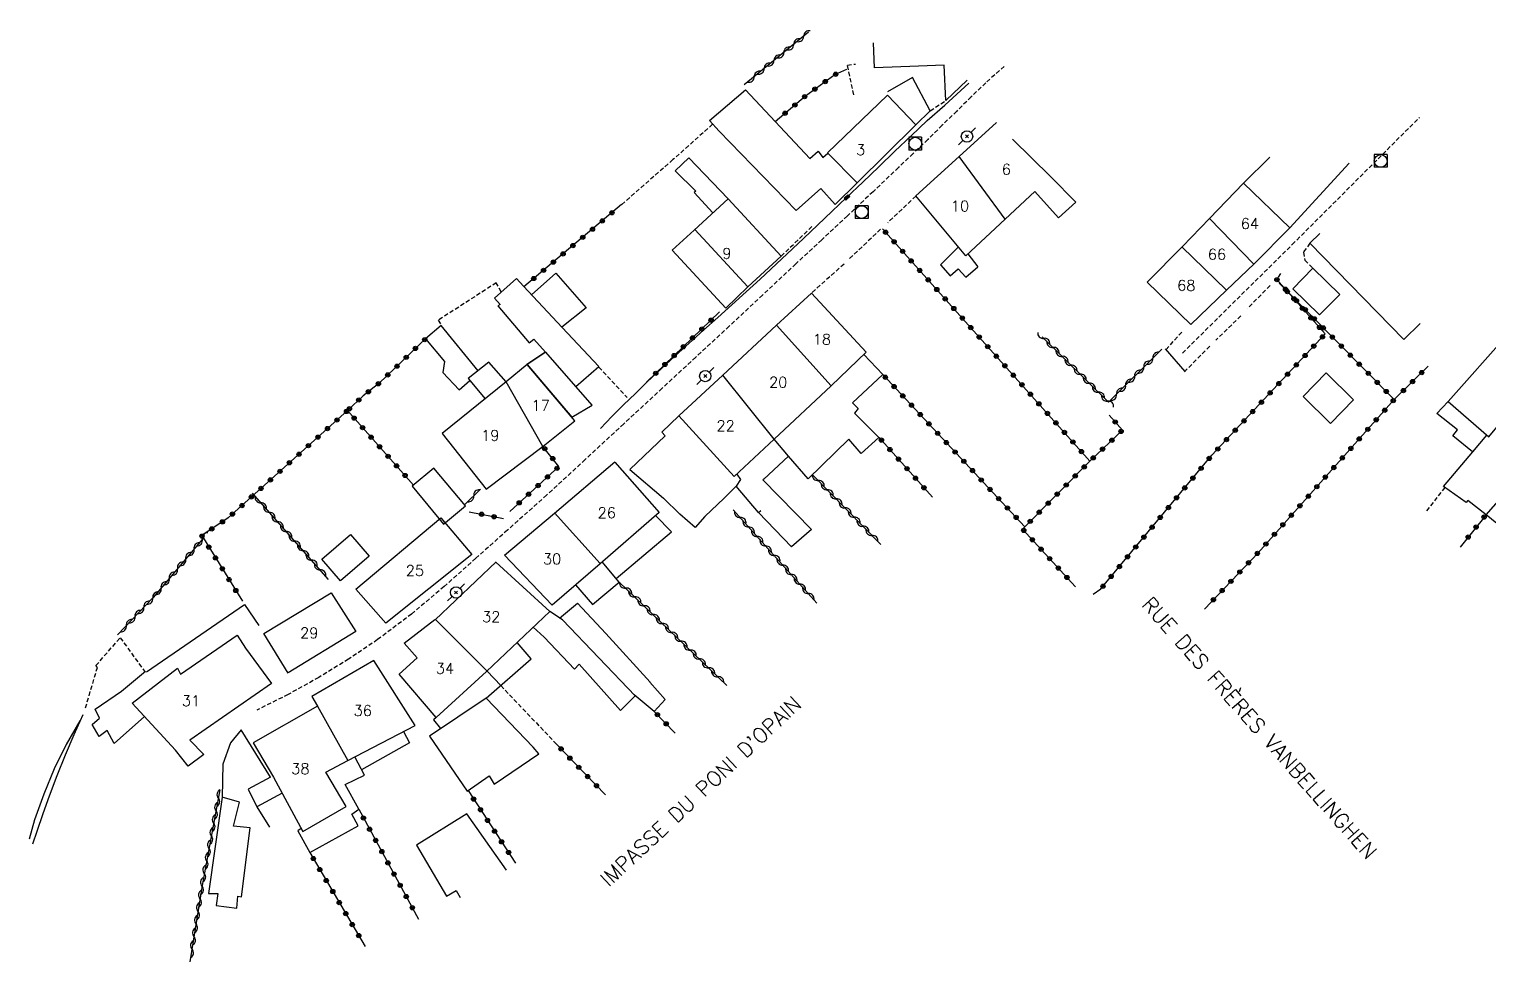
# Model space of a CAD drawing. Header units: millimetres. Extents: x 137000 to 138002, y 152999 to 154002.
# Drawn here: x 137298.5 to 137469.8, y 153178.6 to 153288 of the extents above; entities that cross this region are included whole.
import ezdxf
from ezdxf.enums import TextEntityAlignment as Align

# ---------------------------------------------------------------- set-up
doc = ezdxf.new("R2010")
doc.units = ezdxf.units.MM
doc.linetypes.add('DASHED', pattern=[0.75, 0.5, -0.25])
doc.layers.get('0').update_dxf_attribs({"linetype": 'CONTINUOUS'})
for name, color, linetype in [('W0001', 6, 'DASHED'), ('W0008', 7, 'CONTINUOUS'), ('W0101', 7, 'CONTINUOUS'), ('W0104', 1, 'CONTINUOUS'), ('W0112', 1, 'DASHED'), ('W0211', 2, 'CONTINUOUS'), ('W0300', 7, 'CONTINUOUS'), ('W0310', 3, 'CONTINUOUS'), ('W0323', 7, 'CONTINUOUS'), ('W0401', 7, 'CONTINUOUS'), ('W0420', 7, 'CONTINUOUS'), ('W0473', 7, 'CONTINUOUS'), ('W0989', 7, 'CONTINUOUS'), ('W0991', 7, 'CONTINUOUS'), ('W1102', 7, 'CONTINUOUS')]:
    doc.layers.add(name, color=color, linetype=linetype)
doc.styles.get("Standard").update_dxf_attribs({"font": 'romans.shx', "width": 0.85})

# ---------------------------------------------------------------- blocks, each defined once
blk = doc.blocks.new('T473')
for p, q in [((-0.166667, 0.166667), (0.166667, -0.166667)), ((-0.166667, -0.166667), (0.166667, 0.166667)), ((0.500001, 0.500001), (1.000002, 1.000002)), ((-1.000002, -1.000002), (-0.500001, -0.500001))]:
    blk.add_line(p, q)
blk.add_ellipse((0, 0), major_axis=(0.471405, 0.471405), ratio=1, start_param=5.4977871438, end_param=11.780972451)
blk = doc.blocks.new('T420')
for p, q in [((0.75, 0.75), (-0.75, 0.75)), ((-0.75, 0.75), (-0.75, -0.75)), ((0.75, 0.75), (0.75, -0.75)), ((0.75, -0.75), (-0.75, -0.75))]:
    blk.add_line(p, q)
blk.add_ellipse((0, 0), major_axis=(-0.53, 0.53), ratio=1, start_param=3.926991, end_param=10.210176)
blk = doc.blocks.new('T401')
for p, q in [((-0.3, 0.3), (0, 0.3)), ((-0.3, -0.25), (-0.3, 0.3)), ((-0.3, 0.15), (0, 0.15)), ((-0.3, 0), (0, 0)), ((0, 0.3), (0, -0.25)), ((-0.3, -0.15), (0, -0.15)), ((-0.3, -0.25), (-0.3, -0.3)), ((-0.3, -0.3), (0, -0.3)), ((0, -0.3), (0, -0.25))]:
    blk.add_line(p, q)
blk = doc.blocks.new('t310o')
at = {"color": 0, "linetype": 'Continuous'}
for centre, start, end in [((-0.5, 0.38), 216.8699, 323.1304), ((0.5, -0.37), 36.8699, 143.1303)]:
    blk.add_arc(centre, 0.625, start, end, dxfattribs=at)
blk = doc.blocks.new('t323o')
at = {"color": 0, "linetype": 'Continuous'}
for radius in [0.25, 0.15]:
    blk.add_circle((0, 0), radius, dxfattribs=at)

msp = doc.modelspace()

# ---------------------------------------------------------------- linework, layer by layer
at = {"layer": 'W0001'}
for points in [[(137412.95, 153283.68), (137410.77, 153281.76), (137409.07, 153280.1), (137407.37, 153278.44), (137405.67, 153276.77), (137403.97, 153275.11), (137402.26, 153273.46), (137400.54, 153271.81), (137397.55, 153268.97), (137394.54, 153266.14), (137391.52, 153263.32), (137388.5, 153260.5), (137384.59, 153256.84), (137380.67, 153253.19), (137376.74, 153249.55), (137372.81, 153245.91), (137368.29, 153241.72), (137363.78, 153237.53), (137359.25, 153233.36), (137354.65, 153229.25), (137350.94, 153225.94), (137347.21, 153222.62), (137343.4, 153219.4), (137339.41, 153216.39), (137336, 153214.1), (137332.5, 153211.95), (137328.91, 153209.95), (137325.23, 153208.12)], [(137433.86, 153250.03), (137446.74, 153262.77), (137461.66, 153277.68)]]:
    msp.add_lwpolyline(points, dxfattribs=at)
at = {"layer": 'W0008'}
for points in [[(137365.55, 153241.19), (137366.91, 153242.57), (137368.27, 153243.94), (137369.66, 153245.3), (137371.05, 153246.64), (137372.68, 153248.17), (137374.33, 153249.69), (137375.99, 153251.2), (137377.65, 153252.7), (137379.32, 153254.19), (137380.98, 153255.69), (137382.64, 153257.2), (137384.29, 153258.71), (137386.84, 153261.09), (137389.37, 153263.48), (137391.9, 153265.87), (137394.43, 153268.27), (137396.33, 153270.08), (137398.22, 153271.89), (137400.12, 153273.71), (137402.01, 153275.52), (137403.91, 153277.34), (137405.96, 153279.14), (137408.79, 153281.71), (137408.79, 153281.71)], [(137434.17, 153247.86), (137431.87, 153250.51)]]:
    msp.add_lwpolyline(points, dxfattribs=at)
at = {"layer": 'W0101'}
for points in [[(137402.87, 153283.7), (137397.73, 153283.51), (137397.61, 153286.45)], [(137406.07, 153279.67), (137405.89, 153283.81), (137402.87, 153283.7)], [(137408.58, 153282.05), (137406.07, 153279.67)], [(137395.69, 153270.02), (137392.2, 153273.54), (137399.25, 153280.3), (137402.56, 153276.8)], [(137404.25, 153278.46), (137402.56, 153276.8), (137402.56, 153276.8), (137395.69, 153270.02), (137395.69, 153270.02), (137393.12, 153267.48)], [(137407.65, 153273.12), (137412.02, 153277.11)], [(137413.92, 153275.14), (137418.42, 153270.71), (137421.33, 153267.74), (137419.32, 153265.89), (137416.52, 153268.99), (137416.54, 153268.98), (137413.06, 153265.75)], [(137402.57, 153268.47), (137407.65, 153273.12)], [(137444.12, 153273.01), (137441.02, 153269.99)], [(137446.45, 153264.72), (137453.42, 153272.32)], [(137441.02, 153269.99), (137437.01, 153265.83)], [(137386.76, 153261.4), (137380.54, 153268.15), (137376.55, 153264.45), (137373.99, 153262.12), (137380.29, 153255.31)], [(137413.06, 153265.75), (137408.44, 153261.46), (137402.57, 153268.47)], [(137433.84, 153262.55), (137437.01, 153265.83)], [(137442.26, 153260.52), (137446.45, 153264.72)], [(137449.96, 153264.05), (137448.8, 153262.91), (137459.81, 153251.62), (137461.73, 153253.5)], [(137386.76, 153261.4), (137382.87, 153257.81), (137380.29, 153255.31)], [(137434.82, 153253.38), (137429.73, 153258.37), (137433.84, 153262.55)], [(137439.02, 153257.42), (137442.26, 153260.52)], [(137386.22, 153253.3), (137390.32, 153257.07)], [(137390.32, 153257.07), (137396.75, 153250.15), (137392.62, 153246.2)], [(137434.82, 153253.38), (137439.02, 153257.42)], [(137379.92, 153247.45), (137386.22, 153253.3)], [(137472.17, 153252.39), (137465.02, 153244.33), (137469.79, 153240.21), (137470.94, 153241.55)], [(137358.84, 153239.09), (137362.55, 153242.09), (137356.97, 153248.69), (137354.48, 153246.66)], [(137354.48, 153246.66), (137346.99, 153240.57), (137352.17, 153234.07)], [(137374.76, 153242.67), (137379.92, 153247.45)], [(137392.62, 153246.2), (137385.93, 153239.92)], [(137385.93, 153239.92), (137381.26, 153235.55), (137374.76, 153242.67)], [(137352.17, 153234.07), (137358.84, 153239.09)], [(137360.16, 153231.25), (137367.25, 153237.26)], [(137367.24, 153237.24), (137372.44, 153231.32), (137365.51, 153225.3)], [(137340.37, 153218.32), (137336.85, 153222.32), (137346.83, 153230.69), (137350.48, 153226.38)], [(137354.32, 153226.29), (137360.16, 153231.25)], [(137350.48, 153226.38), (137340.37, 153218.32)], [(137346.13, 153218.74), (137346.15, 153218.73), (137353.31, 153225.51)], [(137353.29, 153225.5), (137359.61, 153219.68), (137352.21, 153212.65)], [(137365.51, 153225.3), (137359.88, 153220.45), (137354.32, 153226.29)], [(137328.9, 153212.46), (137326.08, 153217.1), (137333.96, 153221.9), (137336.85, 153217.35)], [(137342.52, 153215.96), (137346.13, 153218.74)], [(137336.85, 153217.35), (137328.9, 153212.48)], [(137352.21, 153212.65), (137352.19, 153212.64), (137346.3, 153207.27), (137341.93, 153212.33), (137344.04, 153214.26), (137342.52, 153215.96)], [(137338.99, 153213.94), (137331.69, 153209.72)], [(137335.91, 153202.2), (137343.81, 153206.3), (137338.99, 153213.94)], [(137332.35, 153208.59), (137324.8, 153204.27), (137327.18, 153200.26), (137330.64, 153193.89), (137335.72, 153196.79), (137333.35, 153200.84), (137335.91, 153202.2)], [(137331.71, 153209.73), (137332.35, 153208.59)]]:
    msp.add_lwpolyline(points, dxfattribs=at)
msp.add_lwpolyline([(137326.95, 153211.23), (137317.39, 153204.59), (137319.04, 153202.92), (137317.18, 153201.53), (137315.68, 153203.42), (137310.61, 153208.94), (137315.92, 153213.05), (137316.3, 153212.35), (137322.95, 153216.91), (137323.92, 153215.39)], close=True, dxfattribs=at)
at = {"layer": 'W0104'}
for points in [[(137402.19, 153282.37), (137399.26, 153280.68)], [(137404.25, 153278.46), (137402.19, 153282.37)], [(137393.12, 153267.48), (137391.42, 153269.34), (137388.52, 153266.75), (137379.49, 153276.07), (137378.36, 153277.34), (137382.6, 153280.94), (137390.13, 153272.85), (137391.1, 153273.73), (137391.66, 153272.97), (137392.26, 153273.49)], [(137380.54, 153268.15), (137375.94, 153272.93), (137374.32, 153271.43), (137376.77, 153269.04), (137376.57, 153268.88), (137378.73, 153266.48)], [(137382.87, 153257.81), (137376.62, 153264.52)], [(137407.59, 153262.48), (137405.48, 153260.38), (137406.61, 153259.11), (137407.55, 153259.9), (137408.43, 153258.92), (137409.83, 153260.15)], [(137408.67, 153261.66), (137409.83, 153260.15)], [(137362.68, 153246.09), (137365.38, 153248.47), (137361.08, 153253.04), (137356.53, 153257.88), (137355.71, 153258.8), (137353.11, 153256.48), (137353.78, 153255.74), (137353.53, 153255.57), (137357.21, 153251.24), (137357.73, 153251.65), (137359.11, 153250.14), (137356.94, 153248.67)], [(137357.47, 153256.87), (137360.31, 153259.39), (137363.9, 153255.35), (137361.04, 153253.08)], [(137351.2, 153247.96), (137346.89, 153253.25), (137345.02, 153251.71), (137347.28, 153249.03), (137347.05, 153247.75), (137348.97, 153245.73), (137350.23, 153246.8)], [(137396.45, 153249.87), (137398.7, 153247.53), (137395.12, 153244.19), (137395.82, 153243.54), (137395.36, 153242.97), (137398.24, 153240.12), (137396.15, 153238.24), (137394.71, 153239.94), (137389.93, 153235.26), (137387.61, 153237.93), (137384.72, 153235.22), (137384.6, 153235.14), (137390.32, 153229.33), (137387.96, 153227.29), (137384.12, 153231.33), (137384.39, 153231.55)], [(137354.48, 153246.67), (137352.46, 153248.98), (137350.05, 153247.03), (137352.02, 153244.67)], [(137467.89, 153238.42), (137465.58, 153240.31), (137466.13, 153241.02), (137463.71, 153242.93), (137465.02, 153244.33)], [(137369.02, 153236.38), (137373.15, 153240.31), (137372.77, 153240.75), (137374.76, 153242.67)], [(137387.63, 153237.93), (137385.93, 153239.92)], [(137469.47, 153231.06), (137467.32, 153232.73), (137467.13, 153232.47), (137464.5, 153234.35), (137467.91, 153238.44), (137469.56, 153240.41)], [(137369.02, 153236.38), (137372.95, 153232.98)], [(137381.56, 153235.83), (137382.01, 153235.19), (137381.49, 153234.41)], [(137476.58, 153234.53), (137471.79, 153229.17), (137469.47, 153231.06), (137474.32, 153236.56)], [(137384.12, 153231.33), (137381.49, 153234.41), (137380.06, 153233), (137377.79, 153230.84), (137376.68, 153229.57), (137374.86, 153231.12), (137372.95, 153232.98)], [(137367.42, 153223.56), (137373.9, 153229.04), (137372.02, 153230.96)], [(137362.62, 153222.82), (137364.64, 153220.51), (137367.76, 153223.15), (137365.76, 153225.52)], [(137312.28, 153212.61), (137323.8, 153220.51), (137325.47, 153218.06)], [(137360.75, 153218.93), (137362.88, 153220.68), (137366.18, 153217.1), (137371.38, 153211.41), (137371.37, 153211.4), (137373.15, 153209.38), (137371.86, 153207.97), (137369.51, 153209.92)], [(137369.63, 153209.8), (137361.1, 153218.7), (137359.61, 153219.68)], [(137357.67, 153217.84), (137358.97, 153216.68), (137362.52, 153212.94), (137363.07, 153213.5), (137367.93, 153208.07), (137369.63, 153209.8)], [(137352.16, 153209.51), (137357.42, 153214.13), (137355.8, 153216.06)], [(137312.07, 153207.38), (137308.49, 153204.2), (137307.68, 153205.74), (137306.74, 153205.01), (137305.91, 153206.44), (137306.79, 153207.19), (137306.27, 153208.22), (137309.35, 153210.35), (137312.17, 153212.68)], [(137352.28, 153212.71), (137353.87, 153211.01)], [(137346.3, 153207.26), (137345.99, 153206.98), (137346.81, 153205.95)], [(137326.86, 153200.25), (137323.42, 153205.8), (137322.14, 153204.27), (137321.24, 153201.77), (137321.18, 153197.91)], [(137342.46, 153205.61), (137343.16, 153204.27), (137337.54, 153201.12)], [(137330.44, 153194.24), (137330.04, 153193.94), (137331.46, 153191.4), (137337.14, 153194.55), (137336.38, 153195.92), (137337.2, 153196.48), (137335.61, 153199.37), (137337.89, 153200.47), (137336.73, 153202.63)], [(137326.86, 153200.26), (137324.23, 153198.86), (137325.25, 153196.75)], [(137328.21, 153198.37), (137325.25, 153196.75), (137326.71, 153194.38)], [(137349.89, 153195.93), (137343.96, 153192.26), (137347.49, 153186.3), (137348.63, 153186.95), (137349.09, 153186.13)], [(137354.55, 153189.35), (137349.89, 153195.93)]]:
    msp.add_lwpolyline(points, dxfattribs=at)
for points in [[(137449.15, 153259.98), (137452.3, 153256.9), (137449.95, 153254.5), (137446.8, 153257.58)], [(137362.19, 153242.52), (137364.57, 153243.91), (137359.16, 153250.15), (137356.97, 153248.69)], [(137448.01, 153244.93), (137451.24, 153241.78), (137453.94, 153244.54), (137450.71, 153247.7)], [(137349.71, 153232.08), (137346.03, 153236.53), (137343.46, 153234.4), (137347.14, 153229.95)], [(137332.87, 153225.82), (137336.24, 153228.72), (137338.42, 153226.19), (137335.04, 153223.29)], [(137345.52, 153205.08), (137349.91, 153198.6), (137352.51, 153200.41), (137353.09, 153199.43), (137358.34, 153202.98), (137357.66, 153203.78), (137352.16, 153209.51)], [(137323.19, 153197.31), (137321.18, 153197.91), (137319.58, 153186.61), (137320.65, 153186.58), (137320.49, 153185.18), (137322.88, 153184.89), (137323.02, 153186.28), (137323.44, 153186.21), (137324.47, 153194.31), (137322.49, 153194.49)]]:
    msp.add_lwpolyline(points, close=True, dxfattribs=at)
at = {"layer": 'W0112'}
for points in [[(137395.3, 153280.35), (137394.53, 153283.84), (137395.47, 153283.95)], [(137404.25, 153278.46), (137406.07, 153279.67)], [(137378.72, 153276.88), (137374.07, 153272.73), (137368.06, 153267.47)], [(137402.58, 153268.46), (137399.27, 153265.33)], [(137386.76, 153261.4), (137390.46, 153264.96)], [(137398.44, 153264.56), (137394.73, 153261.06)], [(137448.8, 153262.91), (137448.04, 153261.87), (137448.23, 153260.93), (137449.15, 153259.98)], [(137394.14, 153260.48), (137390.32, 153257.07)], [(137353.93, 153257.23), (137353.34, 153258.27), (137346.52, 153253.88), (137346.94, 153253.2)], [(137444.13, 153257.95), (137441.47, 153255.25)], [(137445.36, 153259.35), (137444.9, 153258.71)], [(137440.71, 153254.39), (137437.78, 153251.55)], [(137431.94, 153250.44), (137433.89, 153252.63)], [(137437.05, 153250.84), (137434.08, 153247.82)], [(137365.37, 153248.39), (137368.7, 153244.82)], [(137464.65, 153234.24), (137462.48, 153231.5)], [(137305.14, 153208.37), (137306.53, 153213.11), (137306.36, 153213.34), (137309.21, 153216.62), (137312.24, 153212.44)], [(137353.86, 153210.99), (137360.22, 153204.32)]]:
    msp.add_lwpolyline(points, dxfattribs=at)
at = {"layer": 'W0211'}
msp.add_lwpolyline([(137298.97, 153192.42), (137299.45, 153193.92), (137300.16, 153195.99), (137300.9, 153198.04), (137301.82, 153200.46), (137302.78, 153202.86), (137303.79, 153205.24), (137304.85, 153207.6)], dxfattribs=at)
at = {"layer": 'W0300'}
msp.add_lwpolyline([(137304.46, 153206.87), (137302.88, 153204.09), (137301.46, 153201.22), (137300.23, 153198.27), (137299.17, 153195.25), (137298.53, 153192.96)], dxfattribs=at)
at = {"layer": 'W0310'}
for points in [[(137389.99, 153287.7), (137382.44, 153281.52)], [(137417.4, 153251.92), (137425.19, 153244.26), (137431.44, 153250.48)], [(137390.45, 153235.75), (137398.46, 153227.55)], [(137349.61, 153232.23), (137351.5, 153234.04)], [(137333.66, 153223.47), (137324.72, 153233.58)], [(137381.14, 153231.64), (137390.95, 153220.67)], [(137319.01, 153228.37), (137313.06, 153221.32), (137308.88, 153216.95)], [(137367.76, 153223.15), (137380.41, 153211)], [(137320.9, 153198.76), (137318.81, 153187.54), (137317.4, 153178.58)]]:
    msp.add_lwpolyline(points, dxfattribs=at)
at = {"layer": 'W0323'}
for points in [[(137386.08, 153277.21), (137389.64, 153280.22), (137393.05, 153282.71), (137394.49, 153283.34)], [(137368.05, 153267.45), (137356.59, 153257.81)], [(137398.67, 153264.6), (137423, 153237.36)], [(137423.39, 153221.71), (137424.28, 153222.35), (137437.31, 153238.03), (137450.61, 153252.28), (137444.88, 153258.71)], [(137436.45, 153219.98), (137442.72, 153226.59), (137458.7, 153244.57), (137445.18, 153258.24)], [(137370.97, 153246.61), (137379.53, 153254.85)], [(137345.16, 153251.82), (137339.57, 153246.47), (137337.71, 153245), (137335.87, 153243.27), (137343.63, 153234.54)], [(137398.69, 153247.51), (137415.36, 153229.65)], [(137458.71, 153244.58), (137462.69, 153248.49)], [(137335.87, 153243.27), (137321.87, 153230.67), (137318.77, 153228.61), (137323.56, 153220.89)], [(137421.32, 153222.59), (137415.08, 153229.37), (137423.03, 153237.39), (137426.82, 153240.98), (137425.26, 153242.73)], [(137354.92, 153231.44), (137360.69, 153236.71), (137358.82, 153239.07)], [(137398.26, 153240.12), (137404.52, 153233.1)], [(137350.14, 153231.39), (137354.19, 153230.61)], [(137469.47, 153231.06), (137466.45, 153227.25)], [(137374.32, 153205.43), (137371.86, 153207.97)], [(137360.22, 153204.32), (137366.14, 153198.16)], [(137350.02, 153198.67), (137355.6, 153190.15)], [(137337.2, 153196.48), (137344.21, 153183.6)], [(137331.46, 153191.4), (137337.96, 153180.36)]]:
    msp.add_lwpolyline(points, dxfattribs=at)
at = {"layer": 'W1102'}
for points in [[(137413.06, 153265.75), (137407.65, 153273.12)], [(137441.02, 153269.99), (137446.45, 153264.72)], [(137437.01, 153265.83), (137442.21, 153260.48)], [(137433.79, 153262.5), (137439.02, 153257.42)], [(137386.22, 153253.3), (137392.62, 153246.2)], [(137358.82, 153239.07), (137354.48, 153246.67)], [(137385.93, 153239.92), (137379.92, 153247.45)], [(137360.15, 153231.26), (137365.53, 153225.32)], [(137346.19, 153218.77), (137352.28, 153212.71)], [(137332.35, 153208.59), (137335.91, 153202.2)]]:
    msp.add_lwpolyline(points, dxfattribs=at)

# ---------------------------------------------------------------- block references
at = {"layer": 'W0310'}
for p, rotation in [((137388.24, 153286.27), 219.2699785397119), ((137389.41, 153287.22), 219.2699785397119), ((137385.92, 153284.37), 219.2699785397119), ((137387.08, 153285.32), 219.2699785397119), ((137384.76, 153283.42), 219.2699785397119), ((137383.6, 153282.47), 219.2699785397119), ((137417.58, 153251.75), 315.452306192271), ((137418.65, 153250.69), 315.452306192271), ((137419.72, 153249.64), 315.452306192271), ((137420.78, 153248.59), 315.452306192271), ((137429.31, 153248.37), 44.87603304474278), ((137430.38, 153249.42), 44.87603304474278), ((137421.85, 153247.54), 315.452306192271), ((137428.25, 153247.31), 44.87603304474278), ((137422.92, 153246.48), 315.452306192271), ((137423.99, 153245.43), 315.452306192271), ((137426.12, 153245.19), 44.87603304474278), ((137427.19, 153246.25), 44.87603304474278), ((137425.06, 153244.38), 315.452306192271), ((137391.12, 153235.06), 314.3391031803188), ((137350.69, 153233.27), 43.83907176998763), ((137392.17, 153233.98), 314.3391031803188), ((137325.71, 153232.46), 131.4618615574146), ((137326.71, 153231.34), 131.4618615574146), ((137393.22, 153232.91), 314.3391031803188), ((137394.27, 153231.84), 314.3391031803188), ((137327.7, 153230.21), 131.4618615574146), ((137381.96, 153230.73), 311.800929247379), ((137382.95, 153229.61), 311.800929247379), ((137395.32, 153230.77), 314.3391031803188), ((137396.36, 153229.69), 314.3391031803188), ((137318.84, 153228.16), 229.8176034892886), ((137328.69, 153229.09), 131.4618615574146), ((137329.69, 153227.96), 131.4618615574146), ((137383.95, 153228.5), 311.800929247379), ((137397.41, 153228.62), 314.3391031803188), ((137317.87, 153227.01), 229.8176034892886), ((137330.68, 153226.84), 131.4618615574146), ((137384.95, 153227.38), 311.800929247379), ((137385.95, 153226.26), 311.800929247379), ((137315.93, 153224.72), 229.8176034892886), ((137316.9, 153225.87), 229.8176034892886), ((137331.67, 153225.72), 131.4618615574146), ((137332.67, 153224.59), 131.4618615574146), ((137386.95, 153225.14), 311.800929247379), ((137314.96, 153223.57), 229.8176034892886), ((137387.95, 153224.02), 311.800929247379), ((137388.95, 153222.91), 311.800929247379), ((137313.03, 153221.28), 226.3069777766653), ((137314, 153222.43), 229.8176034892886), ((137368.51, 153222.44), 316.1467066064405), ((137369.59, 153221.4), 316.1467066064405), ((137389.95, 153221.79), 311.800929247379), ((137311.99, 153220.2), 226.3069777766653), ((137370.67, 153220.36), 316.1467066064405), ((137371.75, 153219.32), 316.1467066064405), ((137309.92, 153218.03), 226.3069777766653), ((137310.95, 153219.11), 226.3069777766653), ((137372.83, 153218.28), 316.1467066064405), ((137373.92, 153217.24), 316.1467066064405), ((137375, 153216.2), 316.1467066064405), ((137376.08, 153215.16), 316.1467066064405), ((137377.16, 153214.12), 316.1467066064405), ((137378.24, 153213.08), 316.1467066064405), ((137379.32, 153212.04), 316.1467066064405), ((137320.72, 153197.79), 259.4200985701165), ((137320.45, 153196.31), 259.4200985701165), ((137320.17, 153194.84), 259.4200985701165), ((137319.62, 153191.89), 259.4200985701165), ((137319.9, 153193.36), 259.4200985701165), ((137319.35, 153190.42), 259.4200985701165), ((137319.07, 153188.94), 259.4200985701165), ((137318.8, 153187.47), 261.0559472104243), ((137318.56, 153185.98), 261.0559472104243), ((137318.33, 153184.5), 261.0559472104243), ((137317.86, 153181.54), 261.0559472104243), ((137318.1, 153183.02), 261.0559472104243), ((137317.63, 153180.06), 261.0559472104243)]:
    msp.add_blockref('t310o', p, dxfattribs=dict(at, rotation=rotation))
at = {"layer": 'W0323'}
for p, rotation in [((137391.94, 153281.9), 36.17374660206114), ((137393.16, 153282.76), 23.55398307870161), ((137389.52, 153280.12), 40.19804498379593), ((137390.73, 153281.01), 36.17374660206114), ((137387.23, 153278.18), 40.19804498379593), ((137388.38, 153279.15), 40.19804498379593), ((137366.92, 153266.5), 220.0774915219782), ((137364.63, 153264.57), 220.0774915219782), ((137365.78, 153265.54), 220.0774915219782), ((137362.33, 153262.64), 220.0774915219782), ((137363.48, 153263.61), 220.0774915219782), ((137399.02, 153264.21), 311.7615951990206), ((137400.02, 153263.09), 311.7615951990206), ((137361.18, 153261.67), 220.0774915219782), ((137401.02, 153261.97), 311.7615951990206), ((137358.89, 153259.74), 220.0774915219782), ((137360.04, 153260.71), 220.0774915219782), ((137402.02, 153260.85), 311.7615951990206), ((137403.02, 153259.73), 311.7615951990206), ((137357.74, 153258.78), 220.0774915219782), ((137404.02, 153258.61), 311.7615951990206), ((137405.02, 153257.49), 311.7615951990206), ((137444.94, 153258.64), 131.7202556544811), ((137445.94, 153257.52), 131.7202556544811), ((137406.02, 153256.38), 311.7615951990206), ((137446.16, 153257.25), 134.6775605354871), ((137446.93, 153256.4), 131.7202556544811), ((137447.22, 153256.18), 134.6775605354871), ((137407.02, 153255.26), 311.7615951990206), ((137408.02, 153254.14), 311.7615951990206), ((137447.93, 153255.28), 131.7202556544811), ((137448.27, 153255.11), 134.6775605354871), ((137448.93, 153254.16), 131.7202556544811), ((137449.33, 153254.05), 134.6775605354871), ((137377.46, 153252.85), 43.88472027566494), ((137378.54, 153253.89), 43.88472027566494), ((137409.01, 153253.02), 311.7615951990206), ((137449.93, 153253.04), 131.7202556544811), ((137450.38, 153252.98), 134.6775605354871), ((137344.94, 153251.6), 223.7223169313), ((137375.29, 153250.77), 43.88472027566494), ((137376.37, 153251.81), 43.88472027566494), ((137410.01, 153251.9), 311.7615951990206), ((137411.01, 153250.78), 311.7615951990206), ((137449.26, 153250.84), 46.97736982443605), ((137450.28, 153251.93), 46.97736982443605), ((137451.44, 153251.91), 134.6775605354871), ((137452.49, 153250.85), 134.6775605354871), ((137342.77, 153249.53), 223.7223169313), ((137343.85, 153250.57), 223.7223169313), ((137374.21, 153249.73), 43.88472027566494), ((137412.01, 153249.66), 311.7615951990206), ((137448.24, 153249.74), 46.97736982443605), ((137453.55, 153249.78), 134.6775605354871), ((137340.6, 153247.46), 223.7223169313), ((137341.69, 153248.49), 223.7223169313), ((137372.05, 153247.65), 43.88472027566494), ((137373.13, 153248.69), 43.88472027566494), ((137398.99, 153247.19), 313.0210651905355), ((137413.01, 153248.54), 311.7615951990206), ((137414.01, 153247.42), 311.7615951990206), ((137446.19, 153247.55), 46.97736982443605), ((137447.21, 153248.64), 46.97736982443605), ((137454.6, 153248.72), 134.6775605354871), ((137455.66, 153247.65), 134.6775605354871), ((137461.92, 153247.74), 44.62248638857491), ((137338.34, 153245.49), 218.3769522405607), ((137339.51, 153246.43), 218.3769522405607), ((137400.01, 153246.1), 313.0210651905355), ((137415.01, 153246.31), 311.7615951990206), ((137445.16, 153246.45), 46.97736982443605), ((137456.71, 153246.58), 134.6775605354871), ((137457.76, 153245.52), 134.6775605354871), ((137459.78, 153245.63), 44.62248638857491), ((137460.85, 153246.68), 44.62248638857491), ((137337.2, 153244.52), 223.2156117796576), ((137401.03, 153245), 313.0210651905355), ((137402.06, 153243.9), 313.0210651905355), ((137416.01, 153245.19), 311.7615951990206), ((137417.01, 153244.07), 311.7615951990206), ((137443.12, 153244.26), 46.97736982443605), ((137444.14, 153245.35), 46.97736982443605), ((137458.59, 153244.44), 48.37199899102392), ((137334.65, 153242.17), 221.992411442193), ((137335.76, 153243.17), 221.992411442193), ((137336.11, 153243.49), 223.2156117796576), ((137336.66, 153242.39), 311.6331319231924), ((137403.08, 153242.81), 313.0210651905355), ((137418.01, 153242.95), 311.7615951990206), ((137441.07, 153242.06), 46.97736982443605), ((137442.09, 153243.16), 46.97736982443605), ((137456.59, 153242.2), 48.37199899102392), ((137457.59, 153243.32), 48.37199899102392), ((137333.53, 153241.16), 221.992411442193), ((137337.65, 153241.27), 311.6331319231924), ((137404.1, 153241.71), 313.0210651905355), ((137405.13, 153240.61), 313.0210651905355), ((137419, 153241.83), 311.7615951990206), ((137420, 153240.71), 311.7615951990206), ((137425.97, 153241.94), 131.6944814648139), ((137426.65, 153240.83), 43.56460766772656), ((137440.05, 153240.97), 46.97736982443605), ((137455.6, 153241.08), 48.37199899102392), ((137331.3, 153239.16), 221.992411442193), ((137332.42, 153240.16), 221.992411442193), ((137338.65, 153240.15), 311.6331319231924), ((137339.65, 153239.03), 311.6331319231924), ((137359.03, 153238.81), 128.3538137928682), ((137398.53, 153239.81), 311.7847956469446), ((137399.53, 153238.7), 311.7847956469446), ((137406.15, 153239.52), 313.0210651905355), ((137421, 153239.59), 311.7615951990206), ((137424.48, 153238.76), 43.56460766772656), ((137425.57, 153239.8), 43.56460766772656), ((137438, 153238.77), 46.97736982443605), ((137439.02, 153239.87), 46.97736982443605), ((137453.61, 153238.84), 48.37199899102392), ((137454.6, 153239.96), 48.37199899102392), ((137329.07, 153237.15), 221.992411442193), ((137330.19, 153238.15), 221.992411442193), ((137340.64, 153237.91), 311.6331319231924), ((137359.96, 153237.64), 128.3538137928682), ((137400.53, 153237.58), 311.7847956469446), ((137407.17, 153238.42), 313.0210651905355), ((137408.2, 153237.32), 313.0210651905355), ((137422, 153238.47), 311.7615951990206), ((137423.39, 153237.73), 43.56460766772656), ((137437, 153237.66), 50.26780936424562), ((137452.61, 153237.72), 48.37199899102392), ((137327.96, 153236.15), 221.992411442193), ((137341.64, 153236.79), 311.6331319231924), ((137342.64, 153235.66), 311.6331319231924), ((137359.35, 153235.49), 42.38755580741226), ((137360.46, 153236.5), 42.38755580741226), ((137401.53, 153236.46), 311.7847956469446), ((137402.53, 153235.34), 311.7847956469446), ((137409.22, 153236.23), 313.0210651905355), ((137421.27, 153235.61), 45.24759718032417), ((137422.33, 153236.67), 45.24759718032417), ((137435.08, 153235.35), 50.26780936424562), ((137436.04, 153236.5), 50.26780936424562), ((137450.62, 153235.47), 48.37199899102392), ((137451.61, 153236.59), 48.37199899102392), ((137325.73, 153234.14), 221.992411442193), ((137326.84, 153235.14), 221.992411442193), ((137357.13, 153233.46), 42.38755580741226), ((137358.24, 153234.47), 42.38755580741226), ((137403.52, 153234.22), 311.7847956469446), ((137410.24, 153235.13), 313.0210651905355), ((137411.27, 153234.03), 313.0210651905355), ((137419.16, 153233.48), 45.24759718032417), ((137420.22, 153234.54), 45.24759718032417), ((137434.12, 153234.2), 50.26780936424562), ((137449.62, 153234.35), 48.37199899102392), ((137323.5, 153232.13), 221.992411442193), ((137324.61, 153233.14), 221.992411442193), ((137356.03, 153232.45), 42.38755580741226), ((137412.29, 153232.94), 313.0210651905355), ((137413.31, 153231.84), 313.0210651905355), ((137418.1, 153232.41), 45.24759718032417), ((137432.2, 153231.89), 50.26780936424562), ((137433.16, 153233.04), 50.26780936424562), ((137447.63, 153232.11), 48.37199899102392), ((137448.62, 153233.23), 48.37199899102392), ((137321.2, 153230.22), 213.5663187342839), ((137322.38, 153231.13), 221.992411442193), ((137351.61, 153231.11), 349.0551774048785), ((137353.08, 153230.82), 349.0551774048785), ((137414.34, 153230.74), 313.0210651905355), ((137415.99, 153230.28), 45.24759718032417), ((137417.05, 153231.35), 45.24759718032417), ((137431.25, 153230.74), 50.26780936424562), ((137446.63, 153230.99), 48.37199899102392), ((137469.24, 153230.78), 231.6265596938546), ((137318.81, 153228.54), 301.8322503710986), ((137319.95, 153229.39), 213.5663187342839), ((137415.23, 153229.21), 132.5951288316697), ((137429.33, 153228.43), 50.26780936424562), ((137430.29, 153229.58), 50.26780936424562), ((137444.64, 153228.75), 48.37199899102392), ((137445.63, 153229.87), 48.37199899102392), ((137467.38, 153228.43), 231.6265596938546), ((137468.31, 153229.6), 231.6265596938546), ((137319.6, 153227.26), 301.8322503710986), ((137416.24, 153228.11), 132.5951288316697), ((137417.26, 153227), 132.5951288316697), ((137428.37, 153227.27), 50.26780936424562), ((137443.64, 153227.62), 48.37199899102392), ((137320.39, 153225.99), 301.8322503710986), ((137418.27, 153225.9), 132.5951288316697), ((137426.45, 153224.97), 50.26780936424562), ((137427.41, 153226.12), 50.26780936424562), ((137441.61, 153225.42), 46.49718719277762), ((137442.64, 153226.51), 46.49718719277762), ((137321.19, 153224.71), 301.8322503710986), ((137321.98, 153223.44), 301.8322503710986), ((137419.29, 153224.79), 132.5951288316697), ((137420.3, 153223.69), 132.5951288316697), ((137425.49, 153223.81), 50.26780936424562), ((137439.54, 153223.24), 46.49718719277762), ((137440.58, 153224.33), 46.49718719277762), ((137322.77, 153222.16), 301.8322503710986), ((137424.53, 153222.66), 50.26780936424562), ((137438.51, 153222.15), 46.49718719277762), ((137437.48, 153221.07), 46.49718719277762), ((137372.24, 153207.59), 134.1165229821471), ((137373.28, 153206.51), 134.1165229821471), ((137360.94, 153203.57), 313.9089403857789), ((137361.98, 153202.48), 313.9089403857789), ((137363.02, 153201.4), 313.9089403857789), ((137364.06, 153200.32), 313.9089403857789), ((137365.1, 153199.24), 313.9089403857789), ((137350.67, 153197.68), 303.2753071936381), ((137351.49, 153196.42), 303.2753071936381), ((137337.75, 153195.46), 298.5453869901844), ((137338.47, 153194.14), 298.5453869901844), ((137352.31, 153195.17), 303.2753071936381), ((137339.19, 153192.83), 298.5453869901844), ((137353.14, 153193.91), 303.2753071936381), ((137353.96, 153192.66), 303.2753071936381), ((137331.87, 153190.7), 300.4892485528592), ((137339.91, 153191.51), 298.5453869901844), ((137354.78, 153191.41), 303.2753071936381), ((137332.63, 153189.41), 300.4892485528592), ((137340.62, 153190.19), 298.5453869901844), ((137333.39, 153188.12), 300.4892485528592), ((137341.34, 153188.87), 298.5453869901844), ((137342.06, 153187.55), 298.5453869901844), ((137334.15, 153186.83), 300.4892485528592), ((137334.91, 153185.53), 300.4892485528592), ((137342.77, 153186.24), 298.5453869901844), ((137335.67, 153184.24), 300.4892485528592), ((137343.49, 153184.92), 298.5453869901844), ((137336.44, 153182.95), 300.4892485528592), ((137337.2, 153181.66), 300.4892485528592)]:
    msp.add_blockref('t323o', p, dxfattribs=dict(at, rotation=rotation))
at = {"layer": 'W0401', "rotation": 313.4993754512578}
msp.add_blockref('T401', (137394.59, 153268.19), dxfattribs=at)
at = {"layer": 'W0420'}
for p in [(137402.5, 153274.61), (137457.11, 153272.58), (137396.21, 153266.58)]:
    msp.add_blockref('T420', p, dxfattribs=at)
at = {"layer": 'W0473'}
for p in [(137408.57, 153275.46), (137377.86, 153247.33), (137348.62, 153221.93)]:
    msp.add_blockref('T473', p, dxfattribs=at)

# ---------------------------------------------------------------- texts
at = {"layer": 'W0989'}
for s, rotation, p in [('RUE DES FRÈRES VANBELLINGHEN   ', 311.526, (137428.96, 153220.43)), ("IMPASSE DU PONI D'OPAIN   ", 43.218, (137366.54, 153187.28))]:
    msp.add_text(s, height=1.75, rotation=rotation, dxfattribs=at).set_placement(p)
at = {"layer": 'W0991'}
for s, p in [('3', (137396.09, 153273.89)), ('6', (137413.19, 153271.61)), ('10', (137407.75, 153267.29)), ('64', (137441.76, 153265.23)), ('9', (137380.4, 153261.73)), ('66', (137437.9, 153261.62)), ('68', (137434.3, 153257.97)), ('18', (137391.54, 153251.64)), ('20', (137386.42, 153246.61)), ('17', (137358.55, 153243.88)), ('19', (137352.63, 153240.36)), ('22', (137380.25, 153241.5)), ('26', (137366.3, 153231.28)), ('30', (137359.89, 153225.86)), ('25', (137343.79, 153224.5)), ('32', (137352.74, 153219.08)), ('29', (137331.39, 153217.18)), ('34', (137347.32, 153213.02)), ('31', (137317.52, 153209.22)), ('36', (137337.67, 153208.07)), ('38', (137330.35, 153201.24))]:
    msp.add_text(s, height=1.25, dxfattribs=at).set_placement(p, align=Align.MIDDLE_CENTER)

doc.saveas('drawing.dxf')
